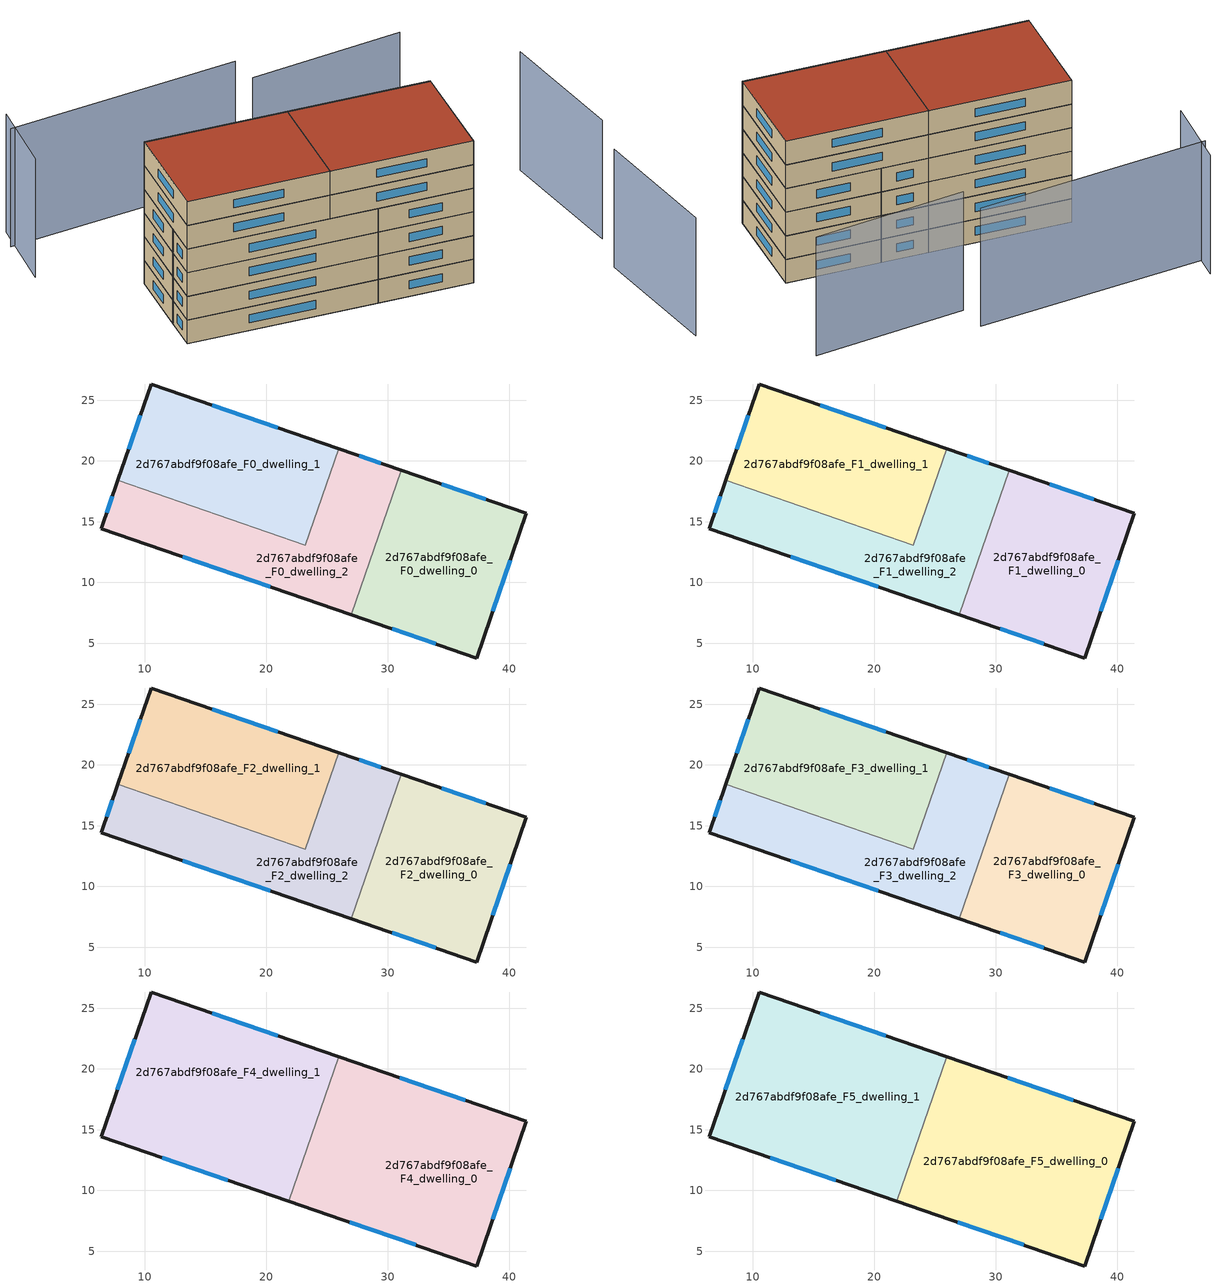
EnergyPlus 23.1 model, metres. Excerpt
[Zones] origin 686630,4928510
2d767abdf9f08afe_F0_dwelling_0
 floor ground (EU_floor_Construction): 37.31,3.78 41.41,15.68 31.11,19.23 27,7.33 z0
 wall outside (EU_wall_Construction): 31.11,19.23 41.41,15.68 37.31,3.78 27,7.33 z0:3
 wall to 2d767abdf9f08afe_F0_dwelling_2 (EU_wall_Construction): 27,7.33 31.11,19.23 z0:3
 window (EU_Window_Construction): 33.96,4.93 30.35,6.18 / 34.46,18.08 38.06,16.83 / 40.08,11.81 38.64,7.65 z0.98:2.02
2d767abdf9f08afe_F0_dwelling_1
 floor ground (EU_floor_Construction): 23.22,13.07 25.96,21.01 10.52,26.34 7.77,18.4 z0
 wall outside (EU_wall_Construction): 7.77,18.4 10.52,26.34 25.96,21.01 z0:3
 wall to 2d767abdf9f08afe_F0_dwelling_2 (EU_wall_Construction): 25.96,21.01 23.22,13.07 7.77,18.4 z0:3
 window (EU_Window_Construction): 15.54,24.61 20.94,22.74 / 8.66,20.98 9.62,23.76 z0.98:2.02
2d767abdf9f08afe_F0_dwelling_2
 floor ground (EU_floor_Construction): 27,7.33 31.11,19.23 25.96,21.01 23.22,13.07 7.77,18.4 6.39,14.44 z0
 wall outside (EU_wall_Construction): 25.96,21.01 31.11,19.23 / 27,7.33 6.39,14.44 7.77,18.4 z0:3
 window (EU_Window_Construction): 27.63,20.43 29.43,19.81 / 20.3,9.64 13.09,12.13 / 6.84,15.73 7.32,17.11 z0.98:2.02
2d767abdf9f08afe_F1_dwelling_0
 floor to 2d767abdf9f08afe_F0_dwelling_0 (EU_floor_Construction): 37.31,3.78 41.41,15.68 31.11,19.23 27,7.33 z3
 wall outside (EU_wall_Construction): 31.11,19.23 41.41,15.68 37.31,3.78 27,7.33 z3:6
 wall to 2d767abdf9f08afe_F1_dwelling_2 (EU_wall_Construction): 27,7.33 31.11,19.23 z3:6
 window (EU_Window_Construction): 33.96,4.93 30.35,6.18 / 34.46,18.08 38.06,16.83 / 40.08,11.81 38.64,7.65 z3.98:5.02
2d767abdf9f08afe_F1_dwelling_1
 floor to 2d767abdf9f08afe_F0_dwelling_1 (EU_floor_Construction): 23.22,13.07 25.96,21.01 10.52,26.34 7.77,18.4 z3
 wall outside (EU_wall_Construction): 7.77,18.4 10.52,26.34 25.96,21.01 z3:6
 wall to 2d767abdf9f08afe_F1_dwelling_2 (EU_wall_Construction): 25.96,21.01 23.22,13.07 7.77,18.4 z3:6
 window (EU_Window_Construction): 15.54,24.61 20.94,22.74 / 8.66,20.98 9.62,23.76 z3.98:5.02
2d767abdf9f08afe_F1_dwelling_2
 floor to 2d767abdf9f08afe_F0_dwelling_2 (EU_floor_Construction): 27,7.33 31.11,19.23 25.96,21.01 23.22,13.07 7.77,18.4 6.39,14.44 z3
 wall outside (EU_wall_Construction): 25.96,21.01 31.11,19.23 / 27,7.33 6.39,14.44 7.77,18.4 z3:6
 window (EU_Window_Construction): 27.63,20.43 29.43,19.81 / 20.3,9.64 13.09,12.13 / 6.84,15.73 7.32,17.11 z3.98:5.02
2d767abdf9f08afe_F2_dwelling_0
 floor to 2d767abdf9f08afe_F1_dwelling_0 (EU_floor_Construction): 37.31,3.78 41.41,15.68 31.11,19.23 27,7.33 z6
 wall outside (EU_wall_Construction): 31.11,19.23 41.41,15.68 37.31,3.78 27,7.33 z6:9
 wall to 2d767abdf9f08afe_F2_dwelling_2 (EU_wall_Construction): 27,7.33 31.11,19.23 z6:9
 window (EU_Window_Construction): 33.96,4.93 30.35,6.18 / 34.46,18.08 38.06,16.83 / 40.08,11.81 38.64,7.65 z6.98:8.02
2d767abdf9f08afe_F2_dwelling_1
 floor to 2d767abdf9f08afe_F1_dwelling_1 (EU_floor_Construction): 23.22,13.07 25.96,21.01 10.52,26.34 7.77,18.4 z6
 wall outside (EU_wall_Construction): 7.77,18.4 10.52,26.34 25.96,21.01 z6:9
 wall to 2d767abdf9f08afe_F2_dwelling_2 (EU_wall_Construction): 25.96,21.01 23.22,13.07 7.77,18.4 z6:9
 window (EU_Window_Construction): 15.54,24.61 20.94,22.74 / 8.66,20.98 9.62,23.76 z6.98:8.02
2d767abdf9f08afe_F2_dwelling_2
 floor to 2d767abdf9f08afe_F1_dwelling_2 (EU_floor_Construction): 27,7.33 31.11,19.23 25.96,21.01 23.22,13.07 7.77,18.4 6.39,14.44 z6
 wall outside (EU_wall_Construction): 25.96,21.01 31.11,19.23 / 27,7.33 6.39,14.44 7.77,18.4 z6:9
 window (EU_Window_Construction): 27.63,20.43 29.43,19.81 / 20.3,9.64 13.09,12.13 / 6.84,15.73 7.32,17.11 z6.98:8.02
2d767abdf9f08afe_F3_dwelling_0
 floor to 2d767abdf9f08afe_F2_dwelling_0 (EU_floor_Construction): 37.31,3.78 41.41,15.68 31.11,19.23 27,7.33 z9
 wall outside (EU_wall_Construction): 31.11,19.23 41.41,15.68 37.31,3.78 27,7.33 z9:12
 wall to 2d767abdf9f08afe_F3_dwelling_2 (EU_wall_Construction): 27,7.33 31.11,19.23 z9:12
 window (EU_Window_Construction): 33.96,4.93 30.35,6.18 / 34.46,18.08 38.06,16.83 / 40.08,11.81 38.64,7.65 z9.98:11.02
2d767abdf9f08afe_F3_dwelling_1
 floor to 2d767abdf9f08afe_F2_dwelling_1 (EU_floor_Construction): 23.22,13.07 25.96,21.01 10.52,26.34 7.77,18.4 z9
 wall outside (EU_wall_Construction): 7.77,18.4 10.52,26.34 25.96,21.01 z9:12
 wall to 2d767abdf9f08afe_F3_dwelling_2 (EU_wall_Construction): 25.96,21.01 23.22,13.07 7.77,18.4 z9:12
 window (EU_Window_Construction): 15.54,24.61 20.94,22.74 / 8.66,20.98 9.62,23.76 z9.98:11.02
2d767abdf9f08afe_F3_dwelling_2
 floor to 2d767abdf9f08afe_F2_dwelling_2 (EU_floor_Construction): 27,7.33 31.11,19.23 25.96,21.01 23.22,13.07 7.77,18.4 6.39,14.44 z9
 wall outside (EU_wall_Construction): 25.96,21.01 31.11,19.23 / 27,7.33 6.39,14.44 7.77,18.4 z9:12
 window (EU_Window_Construction): 27.63,20.43 29.43,19.81 / 20.3,9.64 13.09,12.13 / 6.84,15.73 7.32,17.11 z9.98:11.02
2d767abdf9f08afe_F4_dwelling_0
 floor to 2d767abdf9f08afe_F3_dwelling_0 (EU_floor_Construction): 37.31,3.78 41.41,15.68 31.11,19.23 27,7.33 z12
 floor to 2d767abdf9f08afe_F3_dwelling_2 (EU_floor_Construction): 27,7.33 31.11,19.23 25.96,21.01 21.85,9.11 z12
 wall outside (EU_wall_Construction): 25.96,21.01 41.41,15.68 37.31,3.78 21.85,9.11 z12:15
 wall to 2d767abdf9f08afe_F4_dwelling_1 (EU_wall_Construction): 21.85,9.11 25.96,21.01 z12:15
 window (EU_Window_Construction): 30.98,19.28 36.38,17.41 / 40.08,11.81 38.64,7.65 / 32.28,5.51 26.88,7.37 z12.98:14.02
2d767abdf9f08afe_F4_dwelling_1
 floor to 2d767abdf9f08afe_F3_dwelling_1 (EU_floor_Construction): 23.22,13.07 25.96,21.01 10.52,26.34 7.77,18.4 z12
 floor to 2d767abdf9f08afe_F3_dwelling_2 (EU_floor_Construction): 21.85,9.11 23.22,13.07 7.77,18.4 6.39,14.44 z12
 wall outside (EU_wall_Construction): 21.85,9.11 6.39,14.44 10.52,26.34 25.96,21.01 z12:15
 window (EU_Window_Construction): 16.82,10.84 11.42,12.7 / 7.73,18.31 9.18,22.47 / 15.54,24.61 20.94,22.74 z12.98:14.02
2d767abdf9f08afe_F5_dwelling_0
 floor to 2d767abdf9f08afe_F4_dwelling_0 (EU_floor_Construction): 37.31,3.78 41.41,15.68 25.96,21.01 21.85,9.11 z15
 wall outside (EU_wall_Construction): 25.96,21.01 41.41,15.68 37.31,3.78 21.85,9.11 z15:18
 wall to 2d767abdf9f08afe_F5_dwelling_1 (EU_wall_Construction): 21.85,9.11 25.96,21.01 z15:18
 window (EU_Window_Construction): 30.98,19.28 36.38,17.41 / 40.08,11.81 38.64,7.65 / 32.28,5.51 26.88,7.37 z15.98:17.02
 roof outside (EU_roof_Construction): 41.41,15.68 37.31,3.78 21.85,9.11 25.96,21.01 z18
2d767abdf9f08afe_F5_dwelling_1
 floor to 2d767abdf9f08afe_F4_dwelling_1 (EU_floor_Construction): 21.85,9.11 25.96,21.01 10.52,26.34 6.39,14.44 z15
 wall outside (EU_wall_Construction): 21.85,9.11 6.39,14.44 10.52,26.34 25.96,21.01 z15:18
 window (EU_Window_Construction): 16.82,10.84 11.42,12.7 / 7.73,18.31 9.18,22.47 / 15.54,24.61 20.94,22.74 z15.98:17.02
 roof outside (EU_roof_Construction): 25.96,21.01 21.85,9.11 6.39,14.44 10.52,26.34 z18
shading: 5.83,43.48 2.56,34.82 / 31.09,35.52 4.4,41.01 / 53.29,1.48 55.35,17.3 / 48.1,28.54 30.42,31.93 z0:15
[Building]
EU S2 Campaign: North Axis=0; Terrain=City; Solar Distribution=FullExterior
[Site:Location]
Bologna: Latitude=44.5; Longitude=11.25; Time Zone=1; Elevation=37
[SizingPeriod:WeatherFileDays]
AnnualSizingPeriod: Begin Month=1; Begin Day of Month=1; End Month=12; End Day of Month=31; Day of Week for Start Day=Monday; Use Weather File Daylight Saving Period=No; Use Weather File Rain and Snow Indicators=No
[MATERIAL]
EU_InternalMass_Material: Roughness=MediumRough; Thickness=0.1; Conductivity=1; Density=1800; Specific Heat=900; Thermal Absorptance=0.9; Solar Absorptance=0.7; Visible Absorptance=0.7
[MATERIAL:NOMASS] Roughness=MediumRough; Thermal Absorptance=0.9; Solar Absorptance=0.7; Visible Absorptance=0.7
Name | Thermal Resistance
EU_wall_NoMass | 0.905828
EU_roof_NoMass | 0.37593
EU_floor_NoMass | 0.67114
[WINDOWMATERIAL:SIMPLEGLAZINGSYSTEM]
EU_Window_SimpleGlazing: UFactor=4.52486; Solar Heat Gain Coefficient=0.85; Visible Transmittance=0.85
[CONSTRUCTION]
EU_wall_Construction: EU_wall_NoMass
EU_roof_Construction: EU_roof_NoMass
EU_floor_Construction: EU_floor_NoMass
EU_InternalMass_Construction: EU_InternalMass_Material
EU_Window_Construction: EU_Window_SimpleGlazing
[ZONE] Type=1; Multiplier=1; Ceiling Height=autocalculate; Floor Area=autocalculate; Part of Total Floor Area=Yes
Name | Volume
2d767abdf9f08afe_F0_dwelling_0; 2d767abdf9f08afe_F1_dwelling_0; 2d767abdf9f08afe_F2_dwelling_0; 2d767abdf9f08afe_F3_dwelling_0 | 411.623
2d767abdf9f08afe_F4_dwelling_0; 2d767abdf9f08afe_F5_dwelling_0 | 617.423
2d767abdf9f08afe_F0_dwelling_1; 2d767abdf9f08afe_F1_dwelling_1; 2d767abdf9f08afe_F2_dwelling_1; 2d767abdf9f08afe_F3_dwelling_1 | 411.606
2d767abdf9f08afe_F4_dwelling_1; 2d767abdf9f08afe_F5_dwelling_1 | 617.441
2d767abdf9f08afe_F0_dwelling_2; 2d767abdf9f08afe_F1_dwelling_2; 2d767abdf9f08afe_F2_dwelling_2; 2d767abdf9f08afe_F3_dwelling_2 | 411.625
[INTERNALMASS] Construction=EU_InternalMass_Construction
Name | Zone or ZoneList | Surface Area
2d767abdf9f08afe_F0_dwelling_0_EU_InternalMass | 2d767abdf9f08afe_F0_dwelling_0 | 137.207
2d767abdf9f08afe_F0_dwelling_1_EU_InternalMass | 2d767abdf9f08afe_F0_dwelling_1 | 137.202
2d767abdf9f08afe_F0_dwelling_2_EU_InternalMass | 2d767abdf9f08afe_F0_dwelling_2 | 137.209
2d767abdf9f08afe_F1_dwelling_0_EU_InternalMass | 2d767abdf9f08afe_F1_dwelling_0 | 137.207
2d767abdf9f08afe_F1_dwelling_1_EU_InternalMass | 2d767abdf9f08afe_F1_dwelling_1 | 137.202
2d767abdf9f08afe_F1_dwelling_2_EU_InternalMass | 2d767abdf9f08afe_F1_dwelling_2 | 137.209
2d767abdf9f08afe_F2_dwelling_0_EU_InternalMass | 2d767abdf9f08afe_F2_dwelling_0 | 137.207
2d767abdf9f08afe_F2_dwelling_1_EU_InternalMass | 2d767abdf9f08afe_F2_dwelling_1 | 137.202
2d767abdf9f08afe_F2_dwelling_2_EU_InternalMass | 2d767abdf9f08afe_F2_dwelling_2 | 137.209
2d767abdf9f08afe_F3_dwelling_0_EU_InternalMass | 2d767abdf9f08afe_F3_dwelling_0 | 137.207
2d767abdf9f08afe_F3_dwelling_1_EU_InternalMass | 2d767abdf9f08afe_F3_dwelling_1 | 137.202
2d767abdf9f08afe_F3_dwelling_2_EU_InternalMass | 2d767abdf9f08afe_F3_dwelling_2 | 137.209
2d767abdf9f08afe_F4_dwelling_0_EU_InternalMass | 2d767abdf9f08afe_F4_dwelling_0 | 205.807
2d767abdf9f08afe_F4_dwelling_1_EU_InternalMass | 2d767abdf9f08afe_F4_dwelling_1 | 205.813
2d767abdf9f08afe_F5_dwelling_0_EU_InternalMass | 2d767abdf9f08afe_F5_dwelling_0 | 205.807
2d767abdf9f08afe_F5_dwelling_1_EU_InternalMass | 2d767abdf9f08afe_F5_dwelling_1 | 205.813
[OTHEREQUIPMENT] Fuel Type=Electricity; Design Level Calculation Method=Watts/Area; Power per Zone Floor Area=1; Fraction Latent=0; Fraction Radiant=0; Fraction Lost=0; Carbon Dioxide Generation Rate=0; EndUse Subcategory=EU_Step8_InternalGains
Name | Zone or ZoneList or Space or SpaceList | Schedule
EU_Step8_InternalGain_2d767abdf9f08afe_F0_dwelling_0_f000 | 2d767abdf9f08afe_F0_dwelling_0 | EU_Step8_GainSchedule_2d767abdf9f08afe_F0_dwelling_0_f000
EU_Step8_InternalGain_2d767abdf9f08afe_F0_dwelling_1_f000 | 2d767abdf9f08afe_F0_dwelling_1 | EU_Step8_GainSchedule_2d767abdf9f08afe_F0_dwelling_1_f000
EU_Step8_InternalGain_2d767abdf9f08afe_F0_dwelling_2_f000 | 2d767abdf9f08afe_F0_dwelling_2 | EU_Step8_GainSchedule_2d767abdf9f08afe_F0_dwelling_2_f000
EU_Step8_InternalGain_2d767abdf9f08afe_F1_dwelling_0_f000 | 2d767abdf9f08afe_F1_dwelling_0 | EU_Step8_GainSchedule_2d767abdf9f08afe_F1_dwelling_0_f000
EU_Step8_InternalGain_2d767abdf9f08afe_F1_dwelling_1_f000 | 2d767abdf9f08afe_F1_dwelling_1 | EU_Step8_GainSchedule_2d767abdf9f08afe_F1_dwelling_1_f000
EU_Step8_InternalGain_2d767abdf9f08afe_F1_dwelling_2_f000 | 2d767abdf9f08afe_F1_dwelling_2 | EU_Step8_GainSchedule_2d767abdf9f08afe_F1_dwelling_2_f000
EU_Step8_InternalGain_2d767abdf9f08afe_F2_dwelling_0_f000 | 2d767abdf9f08afe_F2_dwelling_0 | EU_Step8_GainSchedule_2d767abdf9f08afe_F2_dwelling_0_f000
EU_Step8_InternalGain_2d767abdf9f08afe_F2_dwelling_1_f000 | 2d767abdf9f08afe_F2_dwelling_1 | EU_Step8_GainSchedule_2d767abdf9f08afe_F2_dwelling_1_f000
EU_Step8_InternalGain_2d767abdf9f08afe_F2_dwelling_2_f000 | 2d767abdf9f08afe_F2_dwelling_2 | EU_Step8_GainSchedule_2d767abdf9f08afe_F2_dwelling_2_f000
EU_Step8_InternalGain_2d767abdf9f08afe_F3_dwelling_0_f000 | 2d767abdf9f08afe_F3_dwelling_0 | EU_Step8_GainSchedule_2d767abdf9f08afe_F3_dwelling_0_f000
EU_Step8_InternalGain_2d767abdf9f08afe_F3_dwelling_1_f000 | 2d767abdf9f08afe_F3_dwelling_1 | EU_Step8_GainSchedule_2d767abdf9f08afe_F3_dwelling_1_f000
EU_Step8_InternalGain_2d767abdf9f08afe_F3_dwelling_2_f000 | 2d767abdf9f08afe_F3_dwelling_2 | EU_Step8_GainSchedule_2d767abdf9f08afe_F3_dwelling_2_f000
EU_Step8_InternalGain_2d767abdf9f08afe_F4_dwelling_0_f000 | 2d767abdf9f08afe_F4_dwelling_0 | EU_Step8_GainSchedule_2d767abdf9f08afe_F4_dwelling_0_f000
EU_Step8_InternalGain_2d767abdf9f08afe_F4_dwelling_1_f000 | 2d767abdf9f08afe_F4_dwelling_1 | EU_Step8_GainSchedule_2d767abdf9f08afe_F4_dwelling_1_f000
EU_Step8_InternalGain_2d767abdf9f08afe_F5_dwelling_0_f000 | 2d767abdf9f08afe_F5_dwelling_0 | EU_Step8_GainSchedule_2d767abdf9f08afe_F5_dwelling_0_f000
EU_Step8_InternalGain_2d767abdf9f08afe_F5_dwelling_1_f000 | 2d767abdf9f08afe_F5_dwelling_1 | EU_Step8_GainSchedule_2d767abdf9f08afe_F5_dwelling_1_f000
[ZONEVENTILATION:DESIGNFLOWRATE] Schedule=EU_AlwaysOn; Design Flow Rate Calculation Method=AirChanges/Hour; Air Changes per Hour=0.73129; Ventilation Type=Natural; Fan Pressure Rise=0; Fan Total Efficiency=1; Constant Term Coefficient=1; Temperature Term Coefficient=0; Velocity Term Coefficient=0; Velocity Squared Term Coefficient=0; Minimum Indoor Temperature=-100; Maximum Indoor Temperature=100; Delta Temperature=-100; Minimum Outdoor Temperature=-100; Maximum Outdoor Temperature=100; Maximum Wind Speed=40
Name | Zone or ZoneList or Space or SpaceList
EU_ConstantAir_2d767abdf9f08afe_F0_dwelling_0 | 2d767abdf9f08afe_F0_dwelling_0
EU_ConstantAir_2d767abdf9f08afe_F0_dwelling_1 | 2d767abdf9f08afe_F0_dwelling_1
EU_ConstantAir_2d767abdf9f08afe_F0_dwelling_2 | 2d767abdf9f08afe_F0_dwelling_2
EU_ConstantAir_2d767abdf9f08afe_F1_dwelling_0 | 2d767abdf9f08afe_F1_dwelling_0
EU_ConstantAir_2d767abdf9f08afe_F1_dwelling_1 | 2d767abdf9f08afe_F1_dwelling_1
EU_ConstantAir_2d767abdf9f08afe_F1_dwelling_2 | 2d767abdf9f08afe_F1_dwelling_2
EU_ConstantAir_2d767abdf9f08afe_F2_dwelling_0 | 2d767abdf9f08afe_F2_dwelling_0
EU_ConstantAir_2d767abdf9f08afe_F2_dwelling_1 | 2d767abdf9f08afe_F2_dwelling_1
EU_ConstantAir_2d767abdf9f08afe_F2_dwelling_2 | 2d767abdf9f08afe_F2_dwelling_2
EU_ConstantAir_2d767abdf9f08afe_F3_dwelling_0 | 2d767abdf9f08afe_F3_dwelling_0
EU_ConstantAir_2d767abdf9f08afe_F3_dwelling_1 | 2d767abdf9f08afe_F3_dwelling_1
EU_ConstantAir_2d767abdf9f08afe_F3_dwelling_2 | 2d767abdf9f08afe_F3_dwelling_2
EU_ConstantAir_2d767abdf9f08afe_F4_dwelling_0 | 2d767abdf9f08afe_F4_dwelling_0
EU_ConstantAir_2d767abdf9f08afe_F4_dwelling_1 | 2d767abdf9f08afe_F4_dwelling_1
EU_ConstantAir_2d767abdf9f08afe_F5_dwelling_0 | 2d767abdf9f08afe_F5_dwelling_0
EU_ConstantAir_2d767abdf9f08afe_F5_dwelling_1 | 2d767abdf9f08afe_F5_dwelling_1
[HVACTEMPLATE:THERMOSTAT] Constant Heating Setpoint=20; Constant Cooling Setpoint=50
EU_HeatOnly_2d767abdf9f08afe_F0_dwelling_0; EU_HeatOnly_2d767abdf9f08afe_F0_dwelling_1; EU_HeatOnly_2d767abdf9f08afe_F0_dwelling_2; EU_HeatOnly_2d767abdf9f08afe_F1_dwelling_0; EU_HeatOnly_2d767abdf9f08afe_F1_dwelling_1; EU_HeatOnly_2d767abdf9f08afe_F1_dwelling_2; EU_HeatOnly_2d767abdf9f08afe_F2_dwelling_0; EU_HeatOnly_2d767abdf9f08afe_F2_dwelling_1; EU_HeatOnly_2d767abdf9f08afe_F2_dwelling_2; EU_HeatOnly_2d767abdf9f08afe_F3_dwelling_0; EU_HeatOnly_2d767abdf9f08afe_F3_dwelling_1; EU_HeatOnly_2d767abdf9f08afe_F3_dwelling_2; EU_HeatOnly_2d767abdf9f08afe_F4_dwelling_0; EU_HeatOnly_2d767abdf9f08afe_F4_dwelling_1; EU_HeatOnly_2d767abdf9f08afe_F5_dwelling_0; EU_HeatOnly_2d767abdf9f08afe_F5_dwelling_1
[HVACTEMPLATE:ZONE:IDEALLOADSAIRSYSTEM] System Availability Schedule=EU_AlwaysOn; Maximum Heating Supply Air Temperature=50; Minimum Cooling Supply Air Temperature=13; Maximum Heating Supply Air Humidity Ratio=0.0156; Minimum Cooling Supply Air Humidity Ratio=0.0077; Heating Limit=NoLimit; Cooling Limit=NoLimit; Heating Availability Schedule=EU_AlwaysOn; Cooling Availability Schedule=EU_CoolingOff; Dehumidification Control Type=ConstantSensibleHeatRatio; Cooling Sensible Heat Ratio=0.7; Dehumidification Setpoint=60; Humidification Control Type=None; Humidification Setpoint=30; Outdoor Air Method=None; Outdoor Air Flow Rate per Person=0.00944; Outdoor Air Flow Rate per Zone Floor Area=0; Outdoor Air Flow Rate per Zone=0; Demand Controlled Ventilation Type=None; Outdoor Air Economizer Type=NoEconomizer; Heat Recovery Type=None; Sensible Heat Recovery Effectiveness=0.7; Latent Heat Recovery Effectiveness=0.65
Name | Template Thermostat
2d767abdf9f08afe_F0_dwelling_0 | EU_HeatOnly_2d767abdf9f08afe_F0_dwelling_0
2d767abdf9f08afe_F0_dwelling_1 | EU_HeatOnly_2d767abdf9f08afe_F0_dwelling_1
2d767abdf9f08afe_F0_dwelling_2 | EU_HeatOnly_2d767abdf9f08afe_F0_dwelling_2
2d767abdf9f08afe_F1_dwelling_0 | EU_HeatOnly_2d767abdf9f08afe_F1_dwelling_0
2d767abdf9f08afe_F1_dwelling_1 | EU_HeatOnly_2d767abdf9f08afe_F1_dwelling_1
2d767abdf9f08afe_F1_dwelling_2 | EU_HeatOnly_2d767abdf9f08afe_F1_dwelling_2
2d767abdf9f08afe_F2_dwelling_0 | EU_HeatOnly_2d767abdf9f08afe_F2_dwelling_0
2d767abdf9f08afe_F2_dwelling_1 | EU_HeatOnly_2d767abdf9f08afe_F2_dwelling_1
2d767abdf9f08afe_F2_dwelling_2 | EU_HeatOnly_2d767abdf9f08afe_F2_dwelling_2
2d767abdf9f08afe_F3_dwelling_0 | EU_HeatOnly_2d767abdf9f08afe_F3_dwelling_0
2d767abdf9f08afe_F3_dwelling_1 | EU_HeatOnly_2d767abdf9f08afe_F3_dwelling_1
2d767abdf9f08afe_F3_dwelling_2 | EU_HeatOnly_2d767abdf9f08afe_F3_dwelling_2
2d767abdf9f08afe_F4_dwelling_0 | EU_HeatOnly_2d767abdf9f08afe_F4_dwelling_0
2d767abdf9f08afe_F4_dwelling_1 | EU_HeatOnly_2d767abdf9f08afe_F4_dwelling_1
2d767abdf9f08afe_F5_dwelling_0 | EU_HeatOnly_2d767abdf9f08afe_F5_dwelling_0
2d767abdf9f08afe_F5_dwelling_1 | EU_HeatOnly_2d767abdf9f08afe_F5_dwelling_1
[SIZING:ZONE] Zone Cooling Design Supply Air Temperature Input Method=SupplyAirTemperature; Zone Cooling Design Supply Air Temperature=13; Zone Heating Design Supply Air Temperature Input Method=SupplyAirTemperature; Zone Heating Design Supply Air Temperature=50; Zone Cooling Design Supply Air Humidity Ratio=0.008; Zone Heating Design Supply Air Humidity Ratio=0.008; Cooling Design Air Flow Method=DesignDay; Cooling Design Air Flow Rate=0; Cooling Minimum Air Flow per Zone Floor Area=0.000762; Cooling Minimum Air Flow=0; Cooling Minimum Air Flow Fraction=0.2; Heating Design Air Flow Method=DesignDay; Heating Design Air Flow Rate=0; Heating Maximum Air Flow per Zone Floor Area=0.002032; Heating Maximum Air Flow=0.141576; Heating Maximum Air Flow Fraction=0.3; Account for Dedicated Outdoor Air System=No; Dedicated Outdoor Air System Control Strategy=NeutralSupplyAir; Dedicated Outdoor Air Low Setpoint Temperature for Design=autosize; Dedicated Outdoor Air High Setpoint Temperature for Design=autosize; Zone Load Sizing Method=Sensible Load Only No Latent Load; Zone Latent Cooling Design Supply Air Humidity Ratio Input Method=HumidityRatioDifference; Zone Cooling Design Supply Air Humidity Ratio Difference=0.005; Zone Latent Heating Design Supply Air Humidity Ratio Input Method=HumidityRatioDifference; Zone Humidification Design Supply Air Humidity Ratio Difference=0.005
2d767abdf9f08afe_F0_dwelling_0; 2d767abdf9f08afe_F0_dwelling_1; 2d767abdf9f08afe_F0_dwelling_2; 2d767abdf9f08afe_F1_dwelling_0; 2d767abdf9f08afe_F1_dwelling_1; 2d767abdf9f08afe_F1_dwelling_2; 2d767abdf9f08afe_F2_dwelling_0; 2d767abdf9f08afe_F2_dwelling_1; 2d767abdf9f08afe_F2_dwelling_2; 2d767abdf9f08afe_F3_dwelling_0; 2d767abdf9f08afe_F3_dwelling_1; 2d767abdf9f08afe_F3_dwelling_2; 2d767abdf9f08afe_F4_dwelling_0; 2d767abdf9f08afe_F4_dwelling_1; 2d767abdf9f08afe_F5_dwelling_0; 2d767abdf9f08afe_F5_dwelling_1
[SCHEDULE:CONSTANT]
Name | Hourly Value
EU_AlwaysOn | 1
EU_CoolingOff | 0
[SCHEDULE:FILE] Column Number=1; Rows to Skip at Top=0; Number of Hours of Data=8760; Column Separator=Comma; Interpolate to Timestep=No; Minutes per Item=60; Adjust Schedule for Daylight Savings=Yes
Name | File
EU_Step8_GainSchedule_2d767abdf9f08afe_F0_dwelling_0_f000 | ../../schedules/2d767abdf9f08afe/2d767abdf9f08afe_F0_dwelling_0_f000_gain.csv
EU_Step8_GainSchedule_2d767abdf9f08afe_F0_dwelling_1_f000 | ../../schedules/2d767abdf9f08afe/2d767abdf9f08afe_F0_dwelling_1_f000_gain.csv
EU_Step8_GainSchedule_2d767abdf9f08afe_F0_dwelling_2_f000 | ../../schedules/2d767abdf9f08afe/2d767abdf9f08afe_F0_dwelling_2_f000_gain.csv
EU_Step8_GainSchedule_2d767abdf9f08afe_F1_dwelling_0_f000 | ../../schedules/2d767abdf9f08afe/2d767abdf9f08afe_F1_dwelling_0_f000_gain.csv
EU_Step8_GainSchedule_2d767abdf9f08afe_F1_dwelling_1_f000 | ../../schedules/2d767abdf9f08afe/2d767abdf9f08afe_F1_dwelling_1_f000_gain.csv
EU_Step8_GainSchedule_2d767abdf9f08afe_F1_dwelling_2_f000 | ../../schedules/2d767abdf9f08afe/2d767abdf9f08afe_F1_dwelling_2_f000_gain.csv
EU_Step8_GainSchedule_2d767abdf9f08afe_F2_dwelling_0_f000 | ../../schedules/2d767abdf9f08afe/2d767abdf9f08afe_F2_dwelling_0_f000_gain.csv
EU_Step8_GainSchedule_2d767abdf9f08afe_F2_dwelling_1_f000 | ../../schedules/2d767abdf9f08afe/2d767abdf9f08afe_F2_dwelling_1_f000_gain.csv
EU_Step8_GainSchedule_2d767abdf9f08afe_F2_dwelling_2_f000 | ../../schedules/2d767abdf9f08afe/2d767abdf9f08afe_F2_dwelling_2_f000_gain.csv
EU_Step8_GainSchedule_2d767abdf9f08afe_F3_dwelling_0_f000 | ../../schedules/2d767abdf9f08afe/2d767abdf9f08afe_F3_dwelling_0_f000_gain.csv
EU_Step8_GainSchedule_2d767abdf9f08afe_F3_dwelling_1_f000 | ../../schedules/2d767abdf9f08afe/2d767abdf9f08afe_F3_dwelling_1_f000_gain.csv
EU_Step8_GainSchedule_2d767abdf9f08afe_F3_dwelling_2_f000 | ../../schedules/2d767abdf9f08afe/2d767abdf9f08afe_F3_dwelling_2_f000_gain.csv
EU_Step8_GainSchedule_2d767abdf9f08afe_F4_dwelling_0_f000 | ../../schedules/2d767abdf9f08afe/2d767abdf9f08afe_F4_dwelling_0_f000_gain.csv
EU_Step8_GainSchedule_2d767abdf9f08afe_F4_dwelling_1_f000 | ../../schedules/2d767abdf9f08afe/2d767abdf9f08afe_F4_dwelling_1_f000_gain.csv
EU_Step8_GainSchedule_2d767abdf9f08afe_F5_dwelling_0_f000 | ../../schedules/2d767abdf9f08afe/2d767abdf9f08afe_F5_dwelling_0_f000_gain.csv
EU_Step8_GainSchedule_2d767abdf9f08afe_F5_dwelling_1_f000 | ../../schedules/2d767abdf9f08afe/2d767abdf9f08afe_F5_dwelling_1_f000_gain.csv
